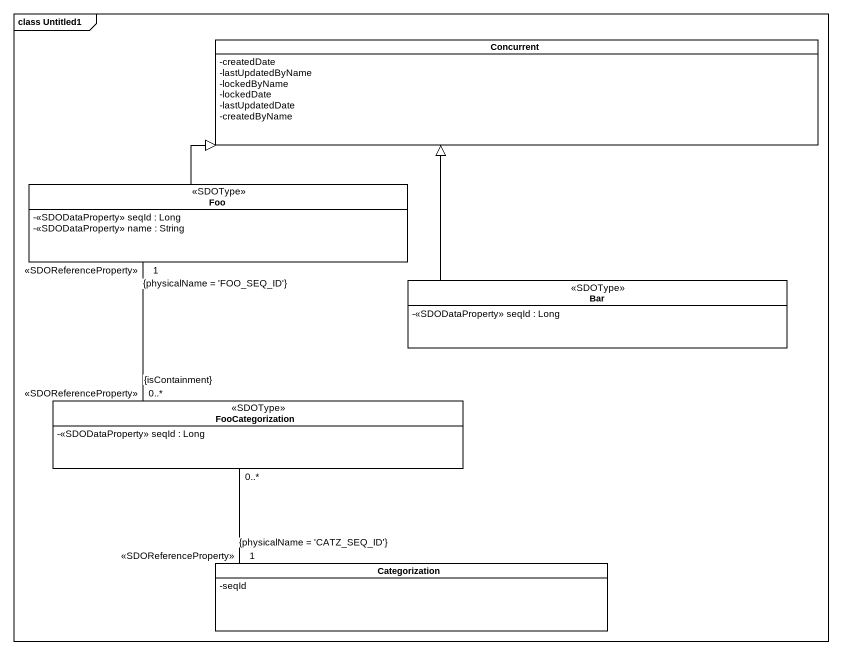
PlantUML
@startuml
mainframe class Untitled1
hide circle
hide empty members
skinparam classAttributeIconSize 0
class Concurrent {
  -createdDate
  -lastUpdatedByName
  -lockedByName
  -lockedDate
  -lastUpdatedDate
  -createdByName
}
class Foo <<SDOType>> {
  -<<SDODataProperty>> seqId : Long
  -<<SDODataProperty>> name : String
}
class Bar <<SDOType>> {
  -<<SDODataProperty>> seqId : Long
}
class FooCategorization <<SDOType>> {
  -<<SDODataProperty>> seqId : Long
}
class Categorization {
  -seqId
}
Foo -right-|> Concurrent
Bar -up-|> Concurrent
FooCategorization "0..*\n<<SDOReferenceProperty>>\n{isContainment}" -up- "1\n<<SDOReferenceProperty>>\n{physicalName = 'FOO_SEQ_ID'}" Foo
FooCategorization "0..*" -- "1\n<<SDOReferenceProperty>>\n{physicalName = 'CATZ_SEQ_ID'}" Categorization
@enduml
